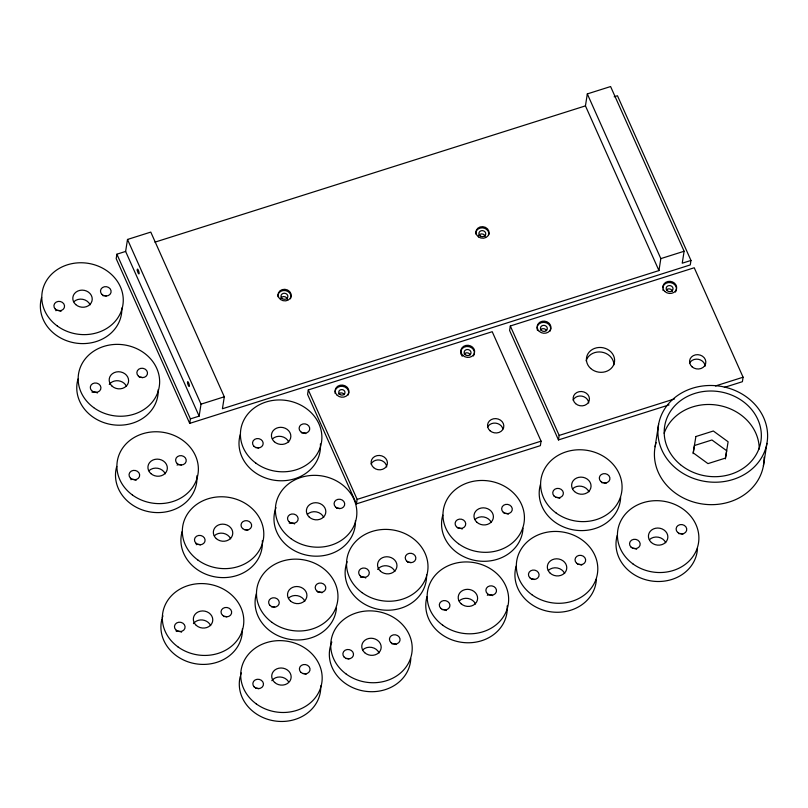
<?xml version="1.0" encoding="UTF-8"?>
<svg xmlns="http://www.w3.org/2000/svg" width="808" height="808" viewBox="0 0 808 808"><rect width="100%" height="100%" fill="white"/><g stroke="black" fill="none" stroke-linecap="round" stroke-linejoin="round"><path stroke-width="1.21" d="M690.971 260.449L682.235 263.206L684.113 251.248L610.596 86.547L587.315 93.91L660.833 258.611L658.954 270.579L222.422 408.757L224.301 396.789L150.783 232.098L127.502 239.461L125.624 251.429L116.897 254.197L116.19 258.681L189.708 423.382L690.264 264.933L690.971 260.449L617.453 95.748L614.181 96.788M189.708 423.382L190.415 418.897L116.897 254.197M190.415 418.897L199.142 416.13L201.02 404.162L127.502 239.461M308.292 389.931L307.585 394.415L356.439 503.869L540.37 445.652L541.067 441.158L492.213 331.704L308.292 389.931L357.146 499.384L356.439 503.869M724.352 387.406L742.39 381.699L743.087 377.215L694.234 267.761L510.313 325.978L509.606 330.472L558.459 439.926L669.054 404.909M658.954 270.579L585.447 105.878L587.315 93.91M558.459 439.926L559.166 435.431L510.313 325.978M655.096 446.733L658.601 424.301M763.409 465.842L766.923 443.4A54.995 48.197 8.9 0 0 693.173 388.012A54.995 48.197 8.9 0 0 678.195 470.145A54.995 48.197 8.9 0 0 766.923 443.4M693.133 453.662L694.476 445.511L711.939 439.986L726.715 450.763L725.372 458.914M154.924 242.158L585.447 105.878M201.02 404.162L224.301 396.789M660.833 258.611L684.113 251.248M357.146 499.384L541.067 441.158M559.166 435.431L674.569 398.899M715.444 385.961L743.087 377.215M125.624 251.429L199.142 416.13M320.392 443.925A40.855 35.805 8.9 0 1 276.033 480.467A40.855 35.805 8.9 0 1 240.239 434.623M272.427 438.946A9.747 8.534 8.9 0 1 288.759 441.996M255.389 447.582A5.343 4.686 8.9 0 1 258.661 448.026M301.566 432.906A5.343 4.686 8.9 0 1 305.858 433.613M764.085 457.217A54.995 48.197 8.9 0 1 703.041 504.091A54.995 48.197 8.9 0 1 656.086 442.521M664.146 433.29A48.712 42.693 8.9 0 1 717.777 405.222A48.712 42.693 8.9 0 1 759.237 449.096M307.394 514.353A9.747 8.534 8.9 0 1 323.725 517.393M336.542 508.313A5.343 4.686 8.9 0 1 339.825 508.545M289.294 523.241A5.343 4.686 8.9 0 1 294.587 523.958M355.429 520.584A40.855 35.805 8.9 0 1 308.888 555.581A40.855 35.805 8.9 0 1 276.003 507.646M572.63 488.769A9.747 8.534 8.9 0 1 588.961 491.809M555.581 497.405A5.343 4.686 8.9 0 1 559.823 498.374M601.768 482.729A5.343 4.686 8.9 0 1 606.061 483.426M620.645 497.506A40.855 35.805 8.9 0 1 574.114 529.998A40.855 35.805 8.9 0 1 540.441 484.446M522.998 528.21A40.855 35.805 8.9 0 1 476.468 560.702A40.855 35.805 8.9 0 1 442.794 515.15M474.983 519.473A9.747 8.534 8.9 0 1 491.315 522.513M504.121 513.433A5.343 4.686 8.9 0 1 508.414 514.13M457.934 528.099A5.343 4.686 8.9 0 1 462.166 529.078M377.639 569.438A9.747 8.534 8.9 0 1 386.739 565.802A9.747 8.534 8.9 0 1 394.88 571.438M407.686 562.358A5.343 4.686 8.9 0 1 410.979 562.59M360.439 577.286A5.343 4.686 8.9 0 1 365.741 578.003M426.584 574.629A40.855 35.805 8.9 0 1 380.033 609.626A40.855 35.805 8.9 0 1 347.157 561.691M697.455 548.42A40.855 35.805 8.9 0 1 650.925 580.901A40.855 35.805 8.9 0 1 617.241 535.351M649.43 539.673A9.747 8.534 8.9 0 1 665.762 542.724M632.391 548.309A5.343 4.686 8.9 0 1 636.623 549.278M678.579 533.634A5.343 4.686 8.9 0 1 682.861 534.34M596.365 579.185A40.855 35.805 8.9 0 1 549.834 611.666A40.855 35.805 8.9 0 1 516.161 566.115M548.339 570.438A9.747 8.534 8.9 0 1 564.671 573.488M531.3 579.073A5.343 4.686 8.9 0 1 534.573 579.518M577.488 564.398A5.343 4.686 8.9 0 1 581.77 565.105M507.161 605.929A40.855 35.805 8.9 0 1 462.802 642.471A40.855 35.805 8.9 0 1 427.008 596.627M459.196 600.95A9.747 8.534 8.9 0 1 475.528 604M442.148 609.585A5.343 4.686 8.9 0 1 446.39 610.555M487.305 595.244A5.343 4.686 8.9 0 1 492.627 595.607M55.701 310.656A5.343 4.686 8.9 0 1 60.994 311.373M102.949 295.728A5.343 4.686 8.9 0 1 106.232 295.96M121.836 308A40.855 35.805 8.9 0 1 76.699 343.208A40.855 35.805 8.9 0 1 41.612 297.445M73.801 301.768A9.747 8.534 8.9 0 1 90.132 304.818M139.329 377.336A5.343 4.686 8.9 0 1 142.612 377.568M92.082 392.264A5.343 4.686 8.9 0 1 97.374 392.981M158.216 389.608A40.855 35.805 8.9 0 1 113.08 424.806A40.855 35.805 8.9 0 1 78.002 379.053M109.272 384.416A9.747 8.534 8.9 0 1 118.372 380.78A9.747 8.534 8.9 0 1 126.513 386.416M177.033 465.055A5.343 4.686 8.9 0 1 181.356 464.954M196.889 475.74A40.855 35.805 8.9 0 1 152.53 512.292A40.855 35.805 8.9 0 1 116.736 466.438M148.924 470.761A9.747 8.534 8.9 0 1 165.256 473.811M130.815 479.659A5.343 4.686 8.9 0 1 136.108 480.366M262.307 540.764A40.855 35.805 8.9 0 1 217.948 577.306A40.855 35.805 8.9 0 1 182.154 531.462M214.342 535.785A9.747 8.534 8.9 0 1 230.674 538.825M196.243 544.673A5.343 4.686 8.9 0 1 200.576 544.855M244.582 529.614A5.343 4.686 8.9 0 1 247.773 530.442M336.451 608.141A40.855 35.805 8.9 0 1 289.294 639.259A40.855 35.805 8.9 0 1 256.318 593.83M288.506 598.152A9.747 8.534 8.9 0 1 304.838 601.202M271.468 606.788A5.343 4.686 8.9 0 1 274.74 607.232M317.645 592.112A5.343 4.686 8.9 0 1 321.938 592.809M362.762 649.874A9.747 8.534 8.9 0 1 379.093 652.925M410.787 658.611A40.855 35.805 8.9 0 1 362.146 690.709A40.855 35.805 8.9 0 1 331.836 642.006M345.723 658.51A5.343 4.686 8.9 0 1 348.995 658.944M391.9 643.835A5.343 4.686 8.9 0 1 396.193 644.531M242.38 628.816A40.855 35.805 8.9 0 1 197.95 664.105A40.855 35.805 8.9 0 1 161.832 619.463M162.156 618.261A40.855 35.805 8.9 0 1 162.953 615.878M193.435 623.625A9.747 8.534 8.9 0 1 202.535 619.989A9.747 8.534 8.9 0 1 210.676 625.624M176.245 631.472A5.343 4.686 8.9 0 1 181.537 632.189M223.493 616.544A5.343 4.686 8.9 0 1 226.775 616.777M320.756 685.871A40.855 35.805 8.9 0 1 276.326 721.16A40.855 35.805 8.9 0 1 240.208 676.518M240.531 675.306A40.855 35.805 8.9 0 1 241.329 672.933M255.681 688.264A5.343 4.686 8.9 0 1 258.954 688.709M271.811 680.679A9.747 8.534 8.9 0 1 288.375 681.447M302.96 673.468A5.343 4.686 8.9 0 1 306.151 674.296M487.487 427.18A8.171 7.161 8.9 0 1 495.718 423.15A8.171 7.161 8.9 0 1 502.93 428.967M371.084 464.024A8.171 7.161 8.9 0 1 379.942 460.095A8.171 7.161 8.9 0 1 386.699 466.933M464.146 354.106A3.454 3.03 8.9 0 1 470.266 354.823M338.693 394.062A3.141 2.757 8.9 0 1 344.248 394.708M460.701 352.692A6.918 6.06 8.9 0 1 469.276 346.713A6.918 6.06 8.9 0 1 473.417 355.985M462.277 356.237A6.918 6.06 8.9 0 1 461.661 355.439M461.176 354.571A6.918 6.06 8.9 0 1 460.853 353.641M335.138 393.446A6.918 6.06 8.9 0 1 342.481 386.305A6.918 6.06 8.9 0 1 348.197 394.961M573.094 400.081A8.171 7.161 8.9 0 1 581.962 396.142A8.171 7.161 8.9 0 1 588.719 402.99M689.507 363.226A8.171 7.161 8.9 0 1 698.375 359.297A8.171 7.161 8.9 0 1 705.131 366.145M586.133 360.833A14.14 12.393 8.9 0 1 601.526 352.106A14.14 12.393 8.9 0 1 613.908 364.842M666.459 289.82A3.454 3.03 8.9 0 1 672.438 291.294M540.441 329.957A3.454 3.03 8.9 0 1 546.562 330.664M537.471 330.421A6.918 6.06 8.9 0 1 543.966 322.321A6.918 6.06 8.9 0 1 550.218 331.007M675.932 291.213A6.918 6.06 8.9 0 1 675.427 292.041M663.196 290.617A6.918 6.06 8.9 0 1 662.873 289.698M662.732 287.799A6.918 6.06 8.9 0 1 670.761 282.649A6.918 6.06 8.9 0 1 676.286 290.325M280.74 298.263A3.454 3.03 8.9 0 1 287.335 299.344M478.639 235.623A3.454 3.03 8.9 0 1 485.234 236.694M277.891 296.738A6.595 5.787 8.9 0 1 285.365 290.577A6.595 5.787 8.9 0 1 290.476 298.788M475.791 234.098A6.595 5.787 8.9 0 1 482.406 227.846A6.595 5.787 8.9 0 1 488.84 234.704M695.88 436.532L693.193 452.844L707.97 463.62L725.433 458.096L728.119 441.784L713.343 431.007L695.88 436.532M255.944 463.186A40.855 35.805 8.9 0 0 321.473 442.441A40.855 35.805 8.9 0 0 266.024 402A40.855 35.805 8.9 0 0 255.944 463.186M274.366 441.764A9.747 8.534 8.9 0 0 290.557 438.31A9.747 8.534 8.9 0 0 278.497 427.543A9.747 8.534 8.9 0 0 274.366 441.764M253.874 446.218A5.343 4.686 8.9 0 0 262.913 444.905A5.343 4.686 8.9 0 0 256.793 438.603A5.343 4.686 8.9 0 0 253.874 446.218M300.707 431.735A5.343 4.686 8.9 0 0 309.585 429.846A5.343 4.686 8.9 0 0 302.98 423.937A5.343 4.686 8.9 0 0 300.707 431.735M680.487 464.691A48.712 42.693 8.9 0 0 760.348 444.188A48.712 42.693 8.9 0 0 697.466 392.678A48.712 42.693 8.9 0 0 680.487 464.691M309.333 517.17A9.747 8.534 8.9 0 0 325.533 513.716A9.747 8.534 8.9 0 0 313.474 502.94A9.747 8.534 8.9 0 0 309.333 517.17M288.85 521.625A5.343 4.686 8.9 0 0 297.889 520.312A5.343 4.686 8.9 0 0 291.759 514.009A5.343 4.686 8.9 0 0 288.85 521.625M335.684 507.141A5.343 4.686 8.9 0 0 344.561 505.242A5.343 4.686 8.9 0 0 337.946 499.334A5.343 4.686 8.9 0 0 335.684 507.141M290.91 538.582A40.855 35.805 8.9 0 0 356.439 517.847A40.855 35.805 8.9 0 0 300.99 477.397A40.855 35.805 8.9 0 0 290.91 538.582M574.569 491.587A9.747 8.534 8.9 0 0 590.759 488.133A9.747 8.534 8.9 0 0 578.7 477.356A9.747 8.534 8.9 0 0 574.569 491.587M554.076 496.041A5.343 4.686 8.9 0 0 563.115 494.728A5.343 4.686 8.9 0 0 556.995 488.426A5.343 4.686 8.9 0 0 554.076 496.041M600.91 481.558A5.343 4.686 8.9 0 0 609.788 479.659A5.343 4.686 8.9 0 0 603.172 473.751A5.343 4.686 8.9 0 0 600.91 481.558M556.136 512.999A40.855 35.805 8.9 0 0 621.665 492.264A40.855 35.805 8.9 0 0 566.216 451.813A40.855 35.805 8.9 0 0 556.136 512.999M503.263 512.262A5.343 4.686 8.9 0 0 512.141 510.363A5.343 4.686 8.9 0 0 505.525 504.455A5.343 4.686 8.9 0 0 503.263 512.262M458.49 543.703A40.855 35.805 8.9 0 0 524.018 522.968A40.855 35.805 8.9 0 0 468.569 482.517A40.855 35.805 8.9 0 0 458.49 543.703M476.922 522.291A9.747 8.534 8.9 0 0 493.112 518.837A9.747 8.534 8.9 0 0 481.053 508.06A9.747 8.534 8.9 0 0 476.922 522.291M456.429 526.735A5.343 4.686 8.9 0 0 465.469 525.432A5.343 4.686 8.9 0 0 459.348 519.13A5.343 4.686 8.9 0 0 456.429 526.735M380.487 571.216A9.747 8.534 8.9 0 0 396.678 567.761A9.747 8.534 8.9 0 0 384.618 556.985A9.747 8.534 8.9 0 0 380.487 571.216M359.994 575.66A5.343 4.686 8.9 0 0 369.034 574.357A5.343 4.686 8.9 0 0 362.913 568.054A5.343 4.686 8.9 0 0 359.994 575.66M406.828 561.186A5.343 4.686 8.9 0 0 415.706 559.288A5.343 4.686 8.9 0 0 409.09 553.379A5.343 4.686 8.9 0 0 406.828 561.186M362.055 592.628A40.855 35.805 8.9 0 0 427.584 571.892A40.855 35.805 8.9 0 0 372.145 531.442A40.855 35.805 8.9 0 0 362.055 592.628M632.947 563.913A40.855 35.805 8.9 0 0 698.476 543.168A40.855 35.805 8.9 0 0 643.027 502.728A40.855 35.805 8.9 0 0 632.947 563.913M651.369 542.501A9.747 8.534 8.9 0 0 667.57 539.037A9.747 8.534 8.9 0 0 655.5 528.27A9.747 8.534 8.9 0 0 651.369 542.501M630.876 546.945A5.343 4.686 8.9 0 0 639.916 545.632A5.343 4.686 8.9 0 0 633.795 539.33A5.343 4.686 8.9 0 0 630.876 546.945M677.71 532.462A5.343 4.686 8.9 0 0 686.598 530.573A5.343 4.686 8.9 0 0 679.982 524.665A5.343 4.686 8.9 0 0 677.71 532.462M531.856 594.678A40.855 35.805 8.9 0 0 597.385 573.933A40.855 35.805 8.9 0 0 541.936 533.492A40.855 35.805 8.9 0 0 531.856 594.678M550.278 573.266A9.747 8.534 8.9 0 0 566.479 569.802A9.747 8.534 8.9 0 0 554.409 559.035A9.747 8.534 8.9 0 0 550.278 573.266M529.785 577.71A5.343 4.686 8.9 0 0 538.835 576.397A5.343 4.686 8.9 0 0 532.704 570.095A5.343 4.686 8.9 0 0 529.785 577.71M576.619 563.226A5.343 4.686 8.9 0 0 585.507 561.338A5.343 4.686 8.9 0 0 578.892 555.429A5.343 4.686 8.9 0 0 576.619 563.226M442.703 625.19A40.855 35.805 8.9 0 0 508.232 604.445A40.855 35.805 8.9 0 0 452.783 563.994A40.855 35.805 8.9 0 0 442.703 625.19M461.136 603.768A9.747 8.534 8.9 0 0 477.326 600.314A9.747 8.534 8.9 0 0 465.267 589.547A9.747 8.534 8.9 0 0 461.136 603.768M440.643 608.222A5.343 4.686 8.9 0 0 449.682 606.909A5.343 4.686 8.9 0 0 443.562 600.607A5.343 4.686 8.9 0 0 440.643 608.222M487.476 593.739A5.343 4.686 8.9 0 0 496.354 591.84A5.343 4.686 8.9 0 0 489.739 585.941A5.343 4.686 8.9 0 0 487.476 593.739M55.247 309.04A5.343 4.686 8.9 0 0 64.287 307.727A5.343 4.686 8.9 0 0 58.166 301.424A5.343 4.686 8.9 0 0 55.247 309.04M102.081 294.556A5.343 4.686 8.9 0 0 110.969 292.658A5.343 4.686 8.9 0 0 104.353 286.759A5.343 4.686 8.9 0 0 102.081 294.556M57.318 326.008A40.855 35.805 8.9 0 0 122.846 305.262A40.855 35.805 8.9 0 0 67.397 264.812A40.855 35.805 8.9 0 0 57.318 326.008M75.74 304.586A9.747 8.534 8.9 0 0 91.94 301.131A9.747 8.534 8.9 0 0 79.871 290.365A9.747 8.534 8.9 0 0 75.74 304.586M91.627 390.648A5.343 4.686 8.9 0 0 100.677 389.335A5.343 4.686 8.9 0 0 94.546 383.032A5.343 4.686 8.9 0 0 91.627 390.648M138.461 376.164A5.343 4.686 8.9 0 0 147.349 374.266A5.343 4.686 8.9 0 0 140.733 368.357A5.343 4.686 8.9 0 0 138.461 376.164M93.698 407.616A40.855 35.805 8.9 0 0 159.227 386.87A40.855 35.805 8.9 0 0 103.778 346.42A40.855 35.805 8.9 0 0 93.698 407.616M112.12 386.194A9.747 8.534 8.9 0 0 128.321 382.739A9.747 8.534 8.9 0 0 116.251 371.973A9.747 8.534 8.9 0 0 112.12 386.194M132.431 495.001A40.855 35.805 8.9 0 0 197.96 474.256A40.855 35.805 8.9 0 0 142.511 433.815A40.855 35.805 8.9 0 0 132.431 495.001M150.864 473.589A9.747 8.534 8.9 0 0 167.054 470.125A9.747 8.534 8.9 0 0 154.995 459.358A9.747 8.534 8.9 0 0 150.864 473.589M130.371 478.033A5.343 4.686 8.9 0 0 139.41 476.72A5.343 4.686 8.9 0 0 133.29 470.418A5.343 4.686 8.9 0 0 130.371 478.033M177.204 463.55A5.343 4.686 8.9 0 0 186.082 461.661A5.343 4.686 8.9 0 0 179.467 455.752A5.343 4.686 8.9 0 0 177.204 463.55M197.859 560.015A40.855 35.805 8.9 0 0 263.388 539.279A40.855 35.805 8.9 0 0 207.939 498.829A40.855 35.805 8.9 0 0 197.859 560.015M216.281 538.603A9.747 8.534 8.9 0 0 232.472 535.149A9.747 8.534 8.9 0 0 220.412 524.372A9.747 8.534 8.9 0 0 216.281 538.603M195.788 543.047A5.343 4.686 8.9 0 0 204.828 541.744A5.343 4.686 8.9 0 0 198.707 535.441A5.343 4.686 8.9 0 0 195.788 543.047M242.622 528.573A5.343 4.686 8.9 0 0 251.5 526.675A5.343 4.686 8.9 0 0 244.895 520.766A5.343 4.686 8.9 0 0 242.622 528.573M272.023 622.392A40.855 35.805 8.9 0 0 337.552 601.647A40.855 35.805 8.9 0 0 282.103 561.196A40.855 35.805 8.9 0 0 272.023 622.392M290.446 600.97A9.747 8.534 8.9 0 0 306.636 597.516A9.747 8.534 8.9 0 0 294.577 586.749A9.747 8.534 8.9 0 0 290.446 600.97M269.953 605.424A5.343 4.686 8.9 0 0 278.992 604.111A5.343 4.686 8.9 0 0 272.872 597.809A5.343 4.686 8.9 0 0 269.953 605.424M316.786 590.941A5.343 4.686 8.9 0 0 325.664 589.042A5.343 4.686 8.9 0 0 319.059 583.144A5.343 4.686 8.9 0 0 316.786 590.941M364.701 652.692A9.747 8.534 8.9 0 0 380.891 649.238A9.747 8.534 8.9 0 0 368.832 638.471A9.747 8.534 8.9 0 0 364.701 652.692M346.268 674.114A40.855 35.805 8.9 0 0 411.797 653.369A40.855 35.805 8.9 0 0 356.358 612.918A40.855 35.805 8.9 0 0 346.268 674.114M344.208 657.146A5.343 4.686 8.9 0 0 353.248 655.833A5.343 4.686 8.9 0 0 347.127 649.531A5.343 4.686 8.9 0 0 344.208 657.146M391.042 642.663A5.343 4.686 8.9 0 0 399.92 640.764A5.343 4.686 8.9 0 0 393.304 634.866A5.343 4.686 8.9 0 0 391.042 642.663M177.861 646.814A40.855 35.805 8.9 0 0 243.39 626.079A40.855 35.805 8.9 0 0 187.941 585.628A40.855 35.805 8.9 0 0 177.861 646.814M196.283 625.402A9.747 8.534 8.9 0 0 212.484 621.948A9.747 8.534 8.9 0 0 200.414 611.171A9.747 8.534 8.9 0 0 196.283 625.402M175.791 629.856A5.343 4.686 8.9 0 0 184.83 628.543A5.343 4.686 8.9 0 0 178.709 622.241A5.343 4.686 8.9 0 0 175.791 629.856M222.624 615.373A5.343 4.686 8.9 0 0 231.512 613.474A5.343 4.686 8.9 0 0 224.897 607.565A5.343 4.686 8.9 0 0 222.624 615.373M301 672.428A5.343 4.686 8.9 0 0 309.888 670.529A5.343 4.686 8.9 0 0 303.273 664.62A5.343 4.686 8.9 0 0 301 672.428M256.237 703.869A40.855 35.805 8.9 0 0 321.766 683.124A40.855 35.805 8.9 0 0 266.317 642.683A40.855 35.805 8.9 0 0 256.237 703.869M274.659 682.457A9.747 8.534 8.9 0 0 290.86 679.003A9.747 8.534 8.9 0 0 278.79 668.226A9.747 8.534 8.9 0 0 274.659 682.457M254.167 686.901A5.343 4.686 8.9 0 0 263.206 685.598A5.343 4.686 8.9 0 0 257.085 679.296A5.343 4.686 8.9 0 0 254.167 686.901M490.001 430.735A8.171 7.161 8.9 0 0 503.576 427.836A8.171 7.161 8.9 0 0 493.466 418.796A8.171 7.161 8.9 0 0 490.001 430.735M373.589 467.579A8.171 7.161 8.9 0 0 387.173 464.681A8.171 7.161 8.9 0 0 377.053 455.641A8.171 7.161 8.9 0 0 373.589 467.579M337.239 395.324A6.918 6.06 8.9 0 0 348.733 392.87A6.918 6.06 8.9 0 0 340.168 385.224A6.918 6.06 8.9 0 0 337.239 395.324M465.176 354.631A3.454 3.03 8.9 0 0 470.923 353.409A3.454 3.03 8.9 0 0 466.64 349.581A3.454 3.03 8.9 0 0 465.176 354.631M462.964 355.53A6.918 6.06 8.9 0 0 474.447 353.076A6.918 6.06 8.9 0 0 465.893 345.43A6.918 6.06 8.9 0 0 462.964 355.53M339.673 394.243A3.141 2.757 8.9 0 0 344.895 393.122A3.141 2.757 8.9 0 0 341.006 389.648A3.141 2.757 8.9 0 0 339.673 394.243M590.668 368.448A14.14 12.393 8.9 0 0 614.181 363.428A14.14 12.393 8.9 0 0 596.668 347.794A14.14 12.393 8.9 0 0 590.668 368.448M575.609 403.636A8.171 7.161 8.9 0 0 589.194 400.728A8.171 7.161 8.9 0 0 579.073 391.698A8.171 7.161 8.9 0 0 575.609 403.636M692.022 366.781A8.171 7.161 8.9 0 0 705.596 363.883A8.171 7.161 8.9 0 0 695.486 354.853A8.171 7.161 8.9 0 0 692.022 366.781M664.974 291.577A6.918 6.06 8.9 0 0 676.468 289.133A6.918 6.06 8.9 0 0 667.913 281.487A6.918 6.06 8.9 0 0 664.974 291.577M539.259 331.381A6.918 6.06 8.9 0 0 550.753 328.927A6.918 6.06 8.9 0 0 542.188 321.281A6.918 6.06 8.9 0 0 539.259 331.381M666.863 290.345A3.454 3.03 8.9 0 0 672.781 289.87A3.454 3.03 8.9 0 0 669.145 285.567A3.454 3.03 8.9 0 0 666.863 290.345M541.471 330.482A3.454 3.03 8.9 0 0 547.218 329.26A3.454 3.03 8.9 0 0 542.936 325.432A3.454 3.03 8.9 0 0 541.471 330.482M478.437 236.855A6.595 5.787 8.9 0 0 489.022 233.512A6.595 5.787 8.9 0 0 480.063 226.977A6.595 5.787 8.9 0 0 478.437 236.855M280.538 299.505A6.595 5.787 8.9 0 0 291.132 296.152A6.595 5.787 8.9 0 0 282.174 289.618A6.595 5.787 8.9 0 0 280.538 299.505M187.547 382.881A2.515 0.596 72.4 0 0 189.163 386.487A2.515 0.596 72.4 0 0 188.638 382.891A2.515 0.596 72.4 0 0 187.547 382.881M137.299 270.296A2.515 0.596 72.4 0 0 138.905 273.912A2.515 0.596 72.4 0 0 138.38 270.306A2.515 0.596 72.4 0 0 137.299 270.296M282.295 298.596A3.454 3.03 8.9 0 0 287.84 296.839A3.454 3.03 8.9 0 0 283.143 293.415A3.454 3.03 8.9 0 0 282.295 298.596M480.194 235.956A3.454 3.03 8.9 0 0 485.729 234.199A3.454 3.03 8.9 0 0 481.043 230.775A3.454 3.03 8.9 0 0 480.194 235.956"/></g></svg>
